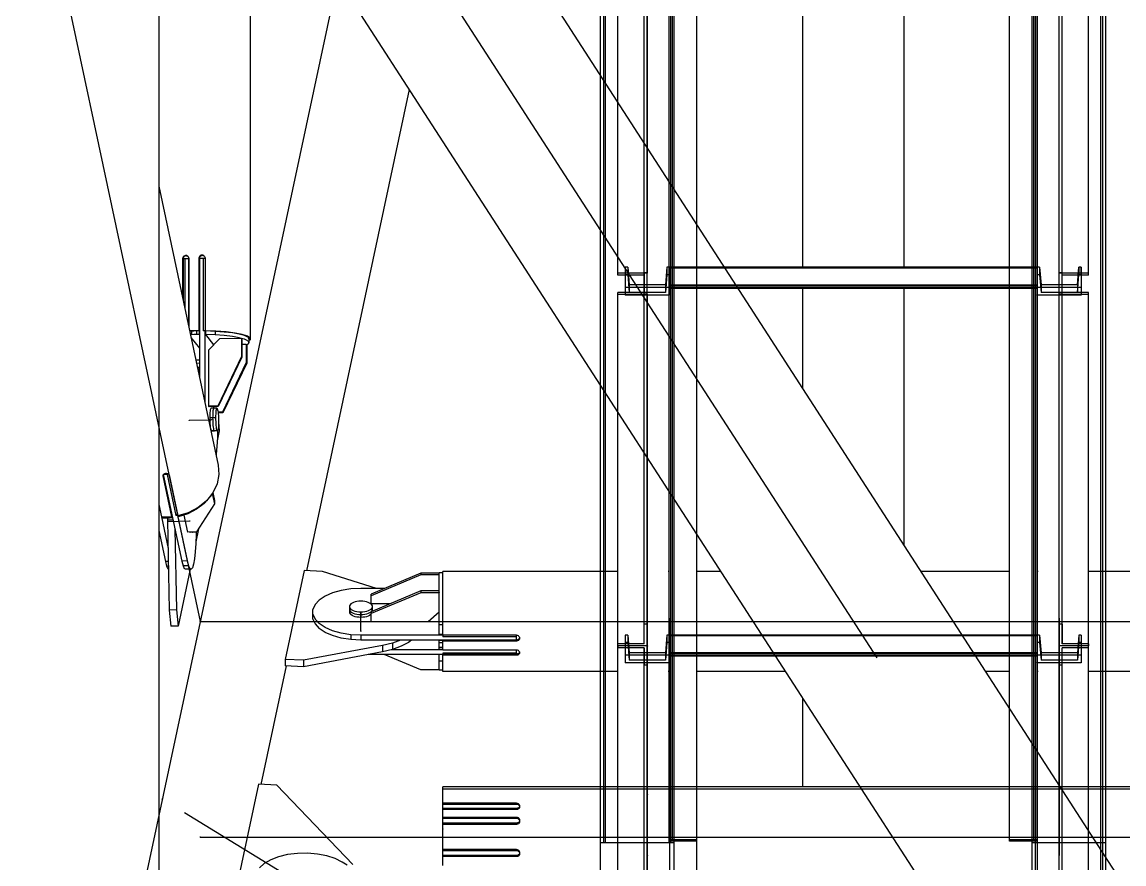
# Model space of a CAD drawing. Header units: millimetres. Extents: x 150209.93 to 150215.05, y 136675.65 to 136679.93.
# Drawn here: x 150211.3041 to 150211.364, y 136678.8477 to 136678.8935 of the extents above; entities that cross this region are included whole.
import ezdxf

# ---------------------------------------------------------------- set-up
doc = ezdxf.new("R2010")
doc.units = ezdxf.units.MM
doc.header["$LTSCALE"] = 0.25
for name, pattern in [('CENTER', [50.8, 31.75, -6.35, 6.35, -6.35]), ('XKITLINE00', [0]), ('XKITLINE02', [4, 2, -2]), ('XKITLINE03', [6, 3, -1, 1, -1])]:
    doc.linetypes.add(name, pattern=pattern)

# ---------------------------------------------------------------- blocks, each defined once
blk = doc.blocks.new('çatıı')
at = {"color": 116, "linetype": 'XKITLINE02', "true_color": 0x136734}
for p, q in [((12037.16, 16090.12), (12037.16, 17150.24)), ((12037.69, 16090.06), (12037.69, 17150.18)), ((12054.93, 16090.06), (12054.93, 17150.18)), ((12054.99, 16090.89), (12055.02, 17151.06)), ((12055, 16090.52), (12055.03, 17150.7)), ((12055.46, 16090.12), (12055.46, 17150.24)), ((12055.84, 16090.86), (12055.87, 17151.04)), ((12055.85, 16090.55), (12055.88, 17150.73)), ((12062.49, 16090.89), (12062.52, 17151.06)), ((12062.49, 16090.87), (12062.52, 17150.72)), ((12062.5, 16090.54), (12062.53, 17150.72)), ((12147.49, 16090.87), (12147.49, 17150.72)), ((12154.14, 16090.86), (12154.14, 17151.04)), ((12154.14, 16090.55), (12154.14, 17150.72)), ((12154.54, 16090.12), (12154.54, 17150.24)), ((12154.99, 16090.89), (12154.99, 17151.06)), ((12154.99, 16090.52), (12154.99, 17150.7)), ((12155.07, 16090.06), (12155.07, 17150.18)), ((12172.31, 16090.06), (12172.31, 17150.18)), ((12172.84, 16090.12), (12172.84, 17150.24)), ((12041.01, 16244.43), (12041.01, 16343.59)), ((12048.21, 16239.28), (12048.21, 16343.02)), ((12049.01, 16239.28), (12049.01, 16341.5)), ((12160.99, 16239.28), (12160.99, 16343.59)), ((12161.79, 16239.28), (12161.79, 16343.02)), ((12168.99, 16244.43), (12168.99, 16343.59)), ((12036.31, 16214.46), (12036.31, 16298.62)), ((12056.31, 16183.52), (12056.31, 16267.68)), ((12062.5, 16173.95), (12062.5, 16258.1)), ((12043.01, 16246.58), (12043.01, 16244.54)), ((12043.69, 16246.58), (12043.01, 16246.58)), ((12043.01, 16246.58), (12043.01, 16241.08)), ((12043.69, 16246.58), (12043.69, 16244.54)), ((12043.69, 16246.58), (12044.07, 16241.78)), ((12049.01, 16245.09), (12048.21, 16245.09)), ((12048.21, 16245.09), (12048.21, 16239.78)), ((12048.21, 16144.22), (12048.21, 16245.09)), ((12049.01, 16237.99), (12049.01, 16245.09)), ((12049.01, 16143.63), (12049.01, 16245.09)), ((12054.33, 16246.58), (12053.95, 16241.78)), ((12054.33, 16246.58), (12054.33, 16244.54)), ((12055.01, 16246.58), (12054.33, 16246.58)), ((12069.95, 16246.58), (12055.01, 16246.58)), ((12055.01, 16240.86), (12055.01, 16246.58)), ((12055.01, 16246.58), (12055.01, 16244.54)), ((12055.01, 16246.58), (12055.01, 16241.08)), ((12069.96, 16246.56), (12055.01, 16246.56)), ((12070.08, 16246.37), (12055.01, 16246.37)), ((12070.09, 16246.36), (12055.01, 16246.36)), ((12154.99, 16246.58), (12147.49, 16246.58)), ((12154.99, 16246.56), (12147.49, 16246.56)), ((12154.99, 16246.37), (12147.49, 16246.37)), ((12154.99, 16246.36), (12147.49, 16246.36)), ((12154.99, 16240.86), (12154.99, 16246.58)), ((12154.99, 16246.58), (12154.99, 16241.08)), ((12155.67, 16246.58), (12154.99, 16246.58)), ((12154.99, 16246.58), (12154.99, 16244.54)), ((12155.67, 16246.58), (12156.05, 16241.78)), ((12155.67, 16246.58), (12155.67, 16244.54)), ((12160.99, 16143.63), (12160.99, 16245.09)), ((12161.79, 16245.09), (12160.99, 16245.09)), ((12161.79, 16144.22), (12161.79, 16245.09)), ((12165.93, 16241.78), (12166.31, 16246.58)), ((12166.99, 16246.58), (12166.31, 16246.58)), ((12166.31, 16246.58), (12166.31, 16244.54)), ((12166.99, 16246.58), (12166.99, 16241.08)), ((12166.99, 16244.43), (12166.99, 16246.58)), ((12049.01, 16245), (12041.01, 16245)), ((12048.21, 16244.43), (12041.01, 16244.43)), ((12043.69, 16244.54), (12043.01, 16244.54)), ((12043.01, 16244.54), (12043.01, 16239.04)), ((12043.69, 16244.54), (12044.07, 16239.74)), ((12054.33, 16244.54), (12053.95, 16239.74)), ((12055.01, 16244.54), (12054.33, 16244.54)), ((12055.01, 16244.54), (12055.01, 16239.04)), ((12154.99, 16244.54), (12154.99, 16239.04)), ((12155.67, 16244.54), (12154.99, 16244.54)), ((12155.67, 16244.54), (12156.05, 16239.74)), ((12168.99, 16245), (12160.99, 16245)), ((12168.99, 16244.43), (12161.79, 16244.43)), ((12165.93, 16239.74), (12166.31, 16244.54)), ((12166.99, 16244.54), (12166.31, 16244.54)), ((12166.99, 16244.43), (12166.99, 16239.04)), ((12048.21, 16239.78), (12041.01, 16239.78)), ((12041.01, 16235.9), (12041.01, 16239.78)), ((12041.01, 16143.63), (12041.01, 16239.78)), ((12049.01, 16239.19), (12041.01, 16239.19)), ((12043.01, 16241.08), (12043.01, 16239.04)), ((12055.01, 16241.08), (12043.01, 16241.08)), ((12055.01, 16239.04), (12043.01, 16239.04)), ((12044.07, 16241.78), (12044.07, 16239.74)), ((12053.95, 16241.78), (12044.07, 16241.78)), ((12053.95, 16239.74), (12044.07, 16239.74)), ((12049.01, 16239.28), (12048.21, 16239.28)), ((12053.95, 16241.78), (12053.95, 16239.74)), ((12154.99, 16241.76), (12055.01, 16241.76)), ((12154.99, 16241.58), (12055.01, 16241.58)), ((12154.99, 16241.08), (12055.01, 16241.08)), ((12055.01, 16241.08), (12055.01, 16239.04)), ((12073.65, 16240.86), (12055.01, 16240.86)), ((12154.99, 16240.86), (12147.49, 16240.86)), ((12166.99, 16241.08), (12154.99, 16241.08)), ((12154.99, 16241.08), (12154.99, 16239.04)), ((12166.99, 16239.04), (12154.99, 16239.04)), ((12165.93, 16241.78), (12156.05, 16241.78)), ((12156.05, 16241.78), (12156.05, 16239.74)), ((12165.93, 16239.74), (12156.05, 16239.74)), ((12161.79, 16239.28), (12160.99, 16239.28)), ((12168.99, 16239.19), (12160.99, 16239.19)), ((12168.99, 16239.78), (12161.79, 16239.78)), ((12165.93, 16241.78), (12165.93, 16239.74)), ((12166.99, 16241.08), (12166.99, 16239.04)), ((12168.99, 16143.63), (12168.99, 16239.78)), ((12049.01, 16149.53), (12048.21, 16149.53)), ((12160.99, 16149.53), (12160.99, 16143.63)), ((12161.79, 16149.53), (12160.99, 16149.53)), ((12161.79, 16149.53), (12161.79, 16144.22)), ((12043.01, 16146.6), (12043.01, 16144.55)), ((12043.69, 16146.6), (12043.01, 16146.6)), ((12043.01, 16146.6), (12043.01, 16141.1)), ((12043.69, 16146.6), (12043.69, 16144.55)), ((12043.69, 16146.6), (12044.07, 16141.8)), ((12054.33, 16146.6), (12053.95, 16141.8)), ((12054.33, 16146.6), (12054.33, 16144.55)), ((12055.01, 16146.6), (12054.33, 16146.6)), ((12055.01, 16146.6), (12055.01, 16144.55)), ((12055.01, 16146.6), (12055.01, 16141.1)), ((12062.5, 16146.59), (12055.01, 16146.59)), ((12055.01, 16140.88), (12055.01, 16146.59)), ((12062.5, 16146.58), (12055.01, 16146.58)), ((12062.5, 16146.39), (12055.01, 16146.39)), ((12062.5, 16146.37), (12055.01, 16146.37)), ((12134.57, 16146.59), (12080.18, 16146.59)), ((12134.58, 16146.58), (12080.18, 16146.58)), ((12134.71, 16146.39), (12080.31, 16146.39)), ((12134.71, 16146.37), (12080.32, 16146.37)), ((12154.99, 16146.59), (12147.49, 16146.59)), ((12154.99, 16146.58), (12147.49, 16146.58)), ((12154.99, 16146.39), (12147.49, 16146.39)), ((12154.99, 16146.37), (12147.49, 16146.37)), ((12154.99, 16146.6), (12154.99, 16141.1)), ((12155.67, 16146.6), (12154.99, 16146.6)), ((12154.99, 16146.6), (12154.99, 16144.55)), ((12154.99, 16140.88), (12154.99, 16146.59)), ((12155.67, 16146.6), (12156.05, 16141.8)), ((12155.67, 16146.6), (12155.67, 16144.55)), ((12166.31, 16146.6), (12165.93, 16141.8)), ((12166.99, 16146.6), (12166.31, 16146.6)), ((12166.31, 16146.6), (12166.31, 16144.55)), ((12166.99, 16146.6), (12166.99, 16141.1)), ((12166.99, 16146.6), (12166.99, 16144.55)), ((12048.21, 16144.22), (12041.01, 16144.22)), ((12041.01, 16143.63), (12041.01, 16143.1)), ((12049.01, 16143.63), (12041.01, 16143.63)), ((12041.01, 16025.47), (12041.01, 16143.63)), ((12049.01, 16143.63), (12041.01, 16143.63)), ((12043.69, 16144.55), (12043.01, 16144.55)), ((12043.01, 16144.55), (12043.01, 16139.06)), ((12043.69, 16144.55), (12044.07, 16139.76)), ((12049.01, 16138.38), (12049.01, 16143.63)), ((12054.33, 16144.55), (12053.95, 16139.76)), ((12055.01, 16144.55), (12054.33, 16144.55)), ((12055.01, 16144.55), (12055.01, 16139.06)), ((12154.99, 16144.55), (12154.99, 16139.06)), ((12155.67, 16144.55), (12154.99, 16144.55)), ((12155.67, 16144.55), (12156.05, 16139.76)), ((12160.99, 16020.76), (12160.99, 16143.63)), ((12168.99, 16143.63), (12160.99, 16143.63)), ((12168.99, 16143.63), (12160.99, 16143.63)), ((12168.99, 16144.22), (12161.79, 16144.22)), ((12166.31, 16144.55), (12165.93, 16139.76)), ((12166.99, 16144.55), (12166.31, 16144.55)), ((12166.99, 16144.55), (12166.99, 16139.06)), ((12168.99, 16144.22), (12168.99, 16143.63)), ((12168.99, 16025.47), (12168.99, 16143.63)), ((12048.21, 16143.1), (12041.01, 16143.1)), ((12043.01, 16141.1), (12043.01, 16139.06)), ((12055.01, 16141.1), (12043.01, 16141.1)), ((12044.07, 16141.8), (12044.07, 16139.76)), ((12053.95, 16141.8), (12044.07, 16141.8)), ((12048.21, 16143.1), (12048.21, 16138.38)), ((12048.21, 16020.76), (12048.21, 16143.1)), ((12049.01, 16020.76), (12049.01, 16141.54)), ((12053.95, 16141.8), (12053.95, 16139.76)), ((12154.99, 16141.77), (12055.01, 16141.77)), ((12154.99, 16141.59), (12055.01, 16141.59)), ((12055.01, 16141.1), (12055.01, 16139.06)), ((12154.99, 16141.09), (12055.01, 16141.09)), ((12062.5, 16140.88), (12055.01, 16140.88)), ((12138.27, 16140.88), (12083.87, 16140.88)), ((12154.99, 16140.88), (12147.49, 16140.88)), ((12166.99, 16141.1), (12154.99, 16141.1)), ((12154.99, 16141.1), (12154.99, 16139.06)), ((12165.93, 16141.8), (12156.05, 16141.8)), ((12156.05, 16141.8), (12156.05, 16139.76)), ((12161.79, 16020.76), (12161.79, 16143.1)), ((12168.99, 16143.1), (12161.79, 16143.1)), ((12165.93, 16141.8), (12165.93, 16139.76)), ((12166.99, 16141.1), (12166.99, 16139.06)), ((12055.01, 16139.06), (12043.01, 16139.06)), ((12053.95, 16139.76), (12044.07, 16139.76)), ((12049.01, 16138.38), (12048.21, 16138.38)), ((12166.99, 16139.06), (12154.99, 16139.06)), ((12165.93, 16139.76), (12156.05, 16139.76)), ((12161.79, 16138.38), (12160.99, 16138.38)), ((12147.49, 16090.52), (12147.49, 16126.61)), ((12153.69, 16090.05), (12153.69, 16117.02)), ((12216.54, 16104.71), (11993.47, 16104.71)), ((12062.5, 16105.31), (12036.31, 16105.31)), ((12173.69, 16105.31), (12106.86, 16105.31)), ((12013.47, 16100.84), (11993.47, 16100.84)), ((12013.47, 16100.53), (11993.47, 16100.53)), ((11993.47, 16093.94), (11993.47, 16099.56)), ((12013.47, 16099.45), (11993.47, 16099.45)), ((12013.47, 16099.16), (11993.47, 16099.16)), ((12013.73, 16100.8), (12013.47, 16100.84)), ((12013.47, 16100.84), (12013.47, 16100.53)), ((12013.73, 16100.5), (12013.47, 16100.53)), ((12013.73, 16099.49), (12013.47, 16099.45)), ((12013.47, 16099.45), (12013.47, 16099.16)), ((12013.73, 16099.2), (12013.47, 16099.16)), ((12013.97, 16100.71), (12013.73, 16100.8)), ((12013.97, 16100.42), (12013.73, 16100.5)), ((12013.97, 16099.59), (12013.73, 16099.49)), ((12013.73, 16099.49), (12013.73, 16099.2)), ((12013.97, 16099.3), (12013.73, 16099.2)), ((12014.15, 16100.56), (12013.97, 16100.71)), ((12014, 16100.4), (12013.97, 16100.42)), ((12014.15, 16099.74), (12013.97, 16099.59)), ((12014.15, 16099.45), (12013.97, 16099.3)), ((12014.15, 16100.27), (12014, 16100.4)), ((12014.15, 16100.56), (12014.27, 16100.37)), ((12014.15, 16100.27), (12014.27, 16100.08)), ((12014.27, 16099.94), (12014.15, 16099.74)), ((12014.15, 16099.45), (12014.27, 16099.64)), ((12014.27, 16100.37), (12014.32, 16100.15)), ((12014.32, 16100.15), (12014.27, 16099.94)), ((12014.27, 16100.08), (12014.32, 16099.86)), ((12014.32, 16099.86), (12014.27, 16099.64)), ((12014.32, 16100.15), (12014.32, 16099.86)), ((12013.47, 16097.01), (11993.47, 16097.01)), ((12013.47, 16096.72), (11993.47, 16096.72)), ((12013.47, 16095.42), (11993.47, 16095.42)), ((12013.47, 16097.01), (12013.47, 16096.72)), ((12013.73, 16096.97), (12013.47, 16097.01)), ((12013.73, 16096.68), (12013.47, 16096.72)), ((12013.73, 16095.49), (12013.47, 16095.42)), ((12013.47, 16095.42), (12013.47, 16095.11)), ((12013.73, 16096.97), (12013.73, 16096.68)), ((12013.97, 16096.86), (12013.73, 16096.97)), ((12013.97, 16096.56), (12013.73, 16096.68)), ((12013.97, 16095.58), (12013.73, 16095.49)), ((12013.97, 16095.28), (12013.73, 16095.16)), ((12014.15, 16096.68), (12013.97, 16096.86)), ((12014.15, 16096.39), (12013.97, 16096.56)), ((12014.15, 16095.75), (12013.97, 16095.58)), ((12014, 16095.32), (12013.97, 16095.28)), ((12014.15, 16095.46), (12014, 16095.32)), ((12014.15, 16096.68), (12014.27, 16096.46)), ((12014.15, 16096.39), (12014.27, 16096.17)), ((12014.27, 16095.97), (12014.15, 16095.75)), ((12014.27, 16095.68), (12014.15, 16095.46)), ((12014.27, 16096.46), (12014.32, 16096.22)), ((12014.32, 16096.22), (12014.27, 16095.97)), ((12014.27, 16096.17), (12014.32, 16095.93)), ((12014.32, 16095.93), (12014.27, 16095.68)), ((12014.32, 16096.22), (12014.32, 16095.93)), ((11993.47, 16090.92), (11993.47, 16095.11)), ((12013.47, 16095.11), (11993.47, 16095.11)), ((11993.47, 16093.94), (11993.47, 16093.84)), ((12013.73, 16095.16), (12013.47, 16095.11)), ((11993.47, 16090.89), (11993.47, 16090.92)), ((11993.47, 16087.94), (11993.47, 16089.52)), ((12037.16, 16090.12), (12036.31, 16090.12)), ((12037.16, 16090.12), (12036.31, 16090.12)), ((12036.31, 16090.12), (12036.31, 16090.05)), ((12036.31, 16090.05), (12036.31, 16090.12)), ((12037.69, 16090.06), (12037.16, 16090.12)), ((12037.69, 16090.06), (12037.16, 16090.12)), ((12037.16, 15406.22), (12037.16, 16090.12)), ((12054.93, 16090.06), (12037.69, 16090.06)), ((12054.93, 16090.06), (12037.69, 16090.06)), ((12037.69, 15406.22), (12037.69, 16090.06)), ((12055.46, 16090.12), (12054.93, 16090.06)), ((12055.46, 16090.12), (12054.93, 16090.06)), ((12054.93, 15406.22), (12054.93, 16090.06)), ((12062.49, 16090.89), (12054.99, 16090.89)), ((12054.99, 16090.89), (12055, 16090.52)), ((12056.31, 16090.52), (12055, 16090.52)), ((12062.51, 16090.89), (12055.01, 16090.89)), ((12055.01, 15406.22), (12055.01, 16090.89)), ((12056.31, 16090.12), (12055.46, 16090.12)), ((12056.31, 16090.12), (12055.46, 16090.12)), ((12055.46, 15406.22), (12055.46, 16090.12)), ((12062.49, 16090.87), (12055.84, 16090.86)), ((12055.84, 16090.86), (12055.85, 16090.55)), ((12062.5, 16090.54), (12055.85, 16090.55)), ((12055.86, 15406.22), (12055.86, 16090.89)), ((12056.31, 16090.12), (12056.31, 16090.05)), ((12056.31, 16090.05), (12056.31, 16090.12)), ((12062.49, 16090.89), (12062.49, 16090.87)), ((12062.5, 16090.54), (12062.5, 16090.52)), ((12147.49, 16090.89), (12147.49, 16090.87)), ((12154.99, 16090.89), (12147.49, 16090.89)), ((12147.49, 15406.22), (12147.49, 16090.89)), ((12154.99, 16090.89), (12147.49, 16090.89)), ((12154.14, 16090.86), (12147.49, 16090.87)), ((12154.14, 16090.55), (12147.49, 16090.54)), ((12147.49, 16090.54), (12147.49, 16090.52)), ((12154.99, 16090.52), (12147.49, 16090.52)), ((12154.54, 16090.12), (12153.69, 16090.12)), ((12154.54, 16090.12), (12153.69, 16090.12)), ((12153.69, 16090.12), (12153.69, 16090.05)), ((12153.69, 15940.91), (12153.69, 16090.12)), ((12171.12, 16090.05), (12153.69, 16090.05)), ((12171.12, 16090.05), (12153.69, 16090.05)), ((12154.14, 15406.22), (12154.14, 16090.89)), ((12154.14, 16090.86), (12154.14, 16090.55)), ((12155.07, 16090.06), (12154.54, 16090.12)), ((12155.07, 16090.06), (12154.54, 16090.12)), ((12154.54, 15682.1), (12154.54, 16090.12)), ((12154.99, 16090.89), (12154.99, 16090.52)), ((12154.99, 15406.22), (12154.99, 16090.89)), ((12172.31, 16090.06), (12155.07, 16090.06)), ((12172.31, 16090.06), (12155.07, 16090.06)), ((12155.07, 15682.64), (12155.07, 16090.06)), ((12172.84, 16090.12), (12172.31, 16090.06)), ((12172.84, 16090.12), (12172.31, 16090.06)), ((12172.31, 15699.87), (12172.31, 16090.06)), ((12173.69, 16090.12), (12172.84, 16090.12)), ((12173.69, 16090.12), (12172.84, 16090.12)), ((12172.84, 15700.4), (12172.84, 16090.12)), ((12173.69, 16090.12), (12173.69, 16090.05)), ((12173.69, 16090.12), (12173.69, 16090.05)), ((12013.47, 16088.25), (11993.47, 16088.25)), ((11993.47, 16086.65), (11993.47, 16086.71)), ((12013.73, 16088.2), (12013.47, 16088.25)), ((12013.47, 16088.25), (12013.47, 16087.94)), ((12013.97, 16088.08), (12013.73, 16088.2)), ((12013.97, 16088.08), (12014, 16088.04)), ((12014.15, 16087.9), (12014, 16088.04)), ((12014.27, 16087.68), (12014.15, 16087.9)), ((12014.27, 16087.68), (12014.32, 16087.44)), ((12014.32, 16087.44), (12014.29, 16087.29)), ((12014.32, 16087.44), (12014.32, 16087.14)), ((12173.69, 16001.91), (12173.69, 16086.07))]:
    blk.add_line(p, q, dxfattribs=at)
at = {"color": 1, "linetype": 'XKITLINE03'}
for p, q in [((12049.01, 17151.1), (12049.01, 16086.72)), ((12055.02, 17151.06), (12054.99, 16090.89)), ((12154.99, 16090.89), (12154.99, 17151.06)), ((12160.99, 17151.1), (12160.99, 16086.72)), ((12049.01, 16343.59), (12049.01, 16245)), ((12160.99, 16245), (12160.99, 16343.59)), ((12049.01, 16239.19), (12049.01, 16143.63)), ((12055.01, 16239.04), (12055.01, 16241.08)), ((12154.99, 16240.86), (12055.01, 16240.86)), ((12154.99, 16241.08), (12154.99, 16239.04)), ((12160.99, 16143.63), (12160.99, 16239.19)), ((12049.01, 16143.63), (12049.01, 16026)), ((12160.99, 16026), (12160.99, 16143.63)), ((12055.01, 16139.06), (12055.01, 16141.1)), ((12154.99, 16140.88), (12055.01, 16140.88)), ((12154.99, 16141.1), (12154.99, 16139.06)), ((12049.01, 16103.17), (12049.01, 15406.22)), ((11927.5, 16091.68), (12282.5, 16091.68)), ((12055.01, 16090.89), (12055.01, 15406.22)), ((12147.49, 15406.22), (12147.49, 16090.89))]:
    blk.add_line(p, q, dxfattribs=at)
at = {"color": 8, "linetype": 'CENTER'}
for p, q in [((11927.5, 16970.27), (11927.5, 16150.27)), ((12015, 16877.2), (12015, 15209.12)), ((11840, 16560.27), (11927.5, 16150.27)), ((12015, 16560.27), (11840, 15740.27)), ((11840, 16560.27), (12370, 15740.27)), ((11924.52, 16205.01), (11930.47, 16205.14)), ((11918.7, 16177.48), (11924.65, 16177.61)), ((11971.16, 16147.65), (11971.16, 16152.9)), ((11927.5, 16150.27), (12282.5, 16150.27)), ((12349.38, 15836.85), (11917.19, 16101.99))]:
    blk.add_line(p, q, dxfattribs=at)
at = {"color": 7, "linetype": 'XKITLINE00'}
for p, q in [((12036.31, 16298.62), (12036.31, 16537.43)), ((12056.31, 16267.68), (12056.31, 16537.43)), ((12062.5, 16258.1), (12062.51, 16537.43)), ((12147.49, 16126.61), (12147.49, 16537.43)), ((12153.69, 16117.02), (12153.69, 16537.43)), ((12173.69, 16090.05), (12173.69, 16537.43)), ((12147.49, 16246.58), (12069.95, 16246.58)), ((12147.49, 16246.56), (12069.96, 16246.56)), ((12147.49, 16246.37), (12070.08, 16246.37)), ((12147.49, 16246.36), (12070.09, 16246.36)), ((12147.49, 16240.86), (12073.65, 16240.86)), ((12036.31, 16090.05), (12036.31, 16214.46)), ((12056.31, 16090.05), (12056.31, 16183.52)), ((12062.5, 16090.52), (12062.5, 16173.95)), ((12080.18, 16146.59), (12062.5, 16146.59)), ((12080.18, 16146.58), (12062.5, 16146.58)), ((12080.31, 16146.39), (12062.5, 16146.39)), ((12080.32, 16146.37), (12062.5, 16146.37)), ((12147.49, 16146.59), (12134.57, 16146.59)), ((12147.49, 16146.58), (12134.58, 16146.58)), ((12147.49, 16146.39), (12134.71, 16146.39)), ((12147.49, 16146.37), (12134.71, 16146.37)), ((12083.87, 16140.88), (12062.5, 16140.88)), ((12147.49, 16140.88), (12138.27, 16140.88)), ((11993.47, 16086.65), (11993.47, 16105.31)), ((12036.31, 16105.31), (11993.47, 16105.31)), ((12106.86, 16105.31), (12062.5, 16105.31)), ((12216.54, 16105.31), (12173.69, 16105.31)), ((12056.31, 16090.05), (12036.31, 16090.05)), ((12056.31, 16090.05), (12036.31, 16090.05)), ((12036.31, 16041.92), (12036.31, 16090.05)), ((12062.51, 16090.89), (12056.31, 16090.89)), ((12062.5, 16090.52), (12056.31, 16090.52)), ((12056.31, 16032.63), (12056.31, 16090.05)), ((12062.51, 16028.83), (12062.51, 16090.89)), ((12173.69, 16090.05), (12171.12, 16090.05)), ((12173.69, 16090.05), (12171.12, 16090.05)), ((12173.69, 16086.07), (12173.69, 16090.05)), ((12013.47, 16087.94), (11993.47, 16087.94)), ((12013.47, 16086.65), (11993.47, 16086.65)), ((11993.47, 16083.91), (11993.47, 16086.65)), ((12013.47, 16086.35), (11993.47, 16086.35)), ((12013.73, 16087.88), (12013.47, 16087.94)), ((12013.73, 16086.68), (12013.47, 16086.65)), ((12013.47, 16086.65), (12013.47, 16086.35)), ((12013.73, 16086.39), (12013.47, 16086.35)), ((12013.97, 16087.78), (12013.73, 16087.88)), ((12013.97, 16086.8), (12013.73, 16086.68)), ((12013.73, 16086.68), (12013.73, 16086.39)), ((12013.97, 16086.51), (12013.73, 16086.39)), ((12014.15, 16087.61), (12013.97, 16087.78)), ((12014.15, 16086.97), (12013.97, 16086.8)), ((12014.15, 16086.68), (12013.97, 16086.51)), ((12014.15, 16087.61), (12014.27, 16087.39)), ((12014.27, 16087.19), (12014.15, 16086.97)), ((12014.27, 16086.9), (12014.15, 16086.68)), ((12014.27, 16087.39), (12014.32, 16087.14)), ((12014.29, 16087.29), (12014.27, 16087.19)), ((12014.32, 16087.14), (12014.27, 16086.9))]:
    blk.add_line(p, q, dxfattribs=at)
at = {"color": 8, "linetype": 'XKITLINE00'}
for p, q in [((11986.23, 16376.1), (12262.38, 15948.85)), ((11941.09, 16360.14), (11941.09, 16226.85)), ((11916.2, 16356.06), (11916.2, 16010.75)), ((11947.78, 16351.44), (12223.93, 15924.18)), ((12091.2, 16340.84), (12091.2, 16246.58)), ((12118.8, 16340.84), (12118.8, 16246.58)), ((11984.31, 16294.92), (11956.39, 16164.09)), ((11916.2, 16268.62), (11932.38, 16192.77)), ((11922.75, 16249.18), (11922.69, 16248.92)), ((11922.69, 16248.92), (11922.77, 16248.81)), ((11922.69, 16248.92), (11922.69, 16238.19)), ((11922.85, 16249.42), (11922.75, 16249.18)), ((11922.81, 16249.08), (11922.77, 16248.81)), ((11922.77, 16248.81), (11922.77, 16237.8)), ((11922.93, 16249.32), (11922.81, 16249.08)), ((11923.03, 16249.61), (11922.85, 16249.42)), ((11923.26, 16248.9), (11922.85, 16248.85)), ((11922.85, 16248.85), (11922.85, 16237.45)), ((11922.96, 16249.35), (11922.93, 16249.32)), ((11923.11, 16249.51), (11922.96, 16249.35)), ((11923.26, 16249.74), (11923.03, 16249.61)), ((11923.34, 16249.64), (11923.11, 16249.51)), ((11923.52, 16249.79), (11923.26, 16249.74)), ((11924.3, 16248.92), (11923.26, 16248.9)), ((11923.26, 16248.9), (11923.26, 16235.51)), ((11923.6, 16249.69), (11923.34, 16249.64)), ((11923.78, 16249.76), (11923.52, 16249.79)), ((11923.85, 16249.66), (11923.6, 16249.69)), ((11924.01, 16249.65), (11923.78, 16249.76)), ((11924.09, 16249.55), (11923.85, 16249.66)), ((11924.19, 16249.48), (11924.01, 16249.65)), ((11924.22, 16249.43), (11924.09, 16249.55)), ((11924.19, 16249.48), (11924.31, 16249.25)), ((11924.3, 16248.92), (11924.35, 16248.86)), ((11924.3, 16248.92), (11924.3, 16230.64)), ((11924.31, 16249.25), (11924.35, 16248.99)), ((11924.35, 16248.99), (11924.35, 16230.42)), ((11927.17, 16249.31), (11927.13, 16249.05)), ((11927.13, 16249.05), (11927.13, 16229.33)), ((11927.13, 16249.05), (11927.2, 16248.95)), ((11927.29, 16249.54), (11927.17, 16249.31)), ((11927.17, 16249.31), (11927.25, 16249.21)), ((11927.25, 16249.21), (11927.2, 16248.95)), ((11927.2, 16248.95), (11927.2, 16229.23)), ((11927.37, 16249.44), (11927.25, 16249.21)), ((11928.31, 16249.01), (11927.28, 16248.99)), ((11927.28, 16248.99), (11927.28, 16216.7)), ((11927.48, 16249.73), (11927.29, 16249.54)), ((11927.56, 16249.63), (11927.37, 16249.44)), ((11927.72, 16249.85), (11927.48, 16249.73)), ((11927.79, 16249.75), (11927.56, 16249.63)), ((11927.98, 16249.89), (11927.72, 16249.85)), ((11928.06, 16249.79), (11927.79, 16249.75)), ((11928.25, 16249.85), (11927.98, 16249.89)), ((11928.32, 16249.75), (11928.06, 16249.79)), ((11928.48, 16249.73), (11928.25, 16249.85)), ((11928.31, 16249.01), (11928.31, 16229.29)), ((11928.8, 16248.98), (11928.31, 16249.01)), ((11928.56, 16249.63), (11928.32, 16249.75)), ((11928.67, 16249.55), (11928.48, 16249.73)), ((11928.69, 16249.51), (11928.56, 16249.63)), ((11928.67, 16249.55), (11928.77, 16249.31)), ((11928.77, 16249.31), (11928.84, 16249.05)), ((11928.8, 16248.98), (11928.8, 16229.26)), ((11928.8, 16248.98), (11928.84, 16248.92)), ((11928.84, 16249.05), (11928.84, 16229.34)), ((11927.28, 16245.36), (11927.2, 16245.4)), ((11927.27, 16245.3), (11927.2, 16245.31)), ((11927.2, 16245.22), (11927.28, 16245.13)), ((12091.2, 16240.86), (12091.2, 16213.71)), ((12118.8, 16240.86), (12118.8, 16171)), ((11925.72, 16229.33), (11924.59, 16229.28)), ((11925.08, 16229.24), (11924.6, 16229.23)), ((11925.08, 16228.26), (11924.81, 16228.25)), ((11924.97, 16227.49), (11927.28, 16224.56)), ((11925.77, 16229.26), (11925.08, 16229.24)), ((11925.08, 16229.24), (11925.08, 16228.26)), ((11925.77, 16228.28), (11925.08, 16228.26)), ((11927.13, 16229.33), (11925.72, 16229.33)), ((11926.47, 16229.27), (11925.77, 16229.26)), ((11926.47, 16228.29), (11925.77, 16228.28)), ((11927.17, 16229.28), (11926.47, 16229.27)), ((11926.47, 16229.27), (11926.47, 16228.29)), ((11927.17, 16228.29), (11926.47, 16228.29)), ((11927.13, 16229.33), (11927.2, 16229.23)), ((11927.17, 16229.28), (11927.28, 16229.14)), ((11927.17, 16229.28), (11927.17, 16228.29)), ((11927.17, 16228.29), (11927.28, 16228.16)), ((11928.76, 16229.3), (11928.31, 16229.29)), ((11928.76, 16229.3), (11928.76, 16209.73)), ((11928.76, 16229.3), (11928.8, 16229.26)), ((11928.84, 16229.34), (11928.89, 16229.27)), ((11931.77, 16229.23), (11928.84, 16229.34)), ((11931.55, 16229.17), (11928.89, 16229.27)), ((11928.89, 16229.27), (11928.89, 16228.28)), ((11928.89, 16228.28), (11931.1, 16225.47)), ((11931.55, 16228.19), (11928.89, 16228.28)), ((11932.73, 16227.12), (11929.75, 16224.1)), ((11934.03, 16228.99), (11931.55, 16229.17)), ((11931.55, 16229.17), (11931.55, 16228.19)), ((11934.03, 16228.01), (11931.55, 16228.19)), ((11934.54, 16229.02), (11931.77, 16229.23)), ((11938.68, 16227.25), (11932.73, 16227.12)), ((11936.25, 16228.73), (11934.03, 16228.99)), ((11936.25, 16227.74), (11934.03, 16228.01)), ((11936.97, 16228.71), (11934.54, 16229.02)), ((11938.09, 16228.39), (11936.25, 16228.73)), ((11938.09, 16227.41), (11936.25, 16227.74)), ((11938.92, 16228.31), (11936.97, 16228.71)), ((11939.49, 16228), (11938.09, 16228.39)), ((11938.66, 16227.25), (11938.09, 16227.41)), ((11938.68, 16227.25), (11938.68, 16222.32)), ((11938.68, 16227.25), (11938.81, 16227.09)), ((11939.49, 16227.02), (11938.68, 16227.24)), ((11938.81, 16227.09), (11938.81, 16222.16)), ((11940.29, 16227.86), (11938.92, 16228.31)), ((11940.39, 16227.58), (11939.49, 16228)), ((11941.03, 16227.36), (11940.29, 16227.86)), ((11940.39, 16227.58), (11940.74, 16227.12)), ((11940.74, 16227.12), (11940.74, 16226.14)), ((11941.03, 16227.36), (11941.09, 16226.85)), ((11929.75, 16224.1), (11929.75, 16208.82)), ((11939.98, 16225.59), (11938.81, 16225.56)), ((11940.39, 16226.59), (11939.49, 16227.02)), ((11939.98, 16225.59), (11939.98, 16220.66)), ((11939.98, 16225.59), (11940.11, 16225.42)), ((11940.54, 16225.68), (11940.1, 16225.43)), ((11940.11, 16225.42), (11940.11, 16220.5)), ((11940.39, 16226.59), (11940.74, 16226.14)), ((11940.74, 16226.14), (11940.54, 16225.68)), ((11941.09, 16226.85), (11940.74, 16226.57)), ((11927.28, 16221.38), (11926.28, 16221.36)), ((11938.68, 16222.32), (11932.23, 16208.87)), ((11938.81, 16222.16), (11932.36, 16208.7)), ((11938.68, 16222.32), (11938.81, 16222.16)), ((11927.28, 16220.49), (11926.47, 16220.47)), ((11927.17, 16219.34), (11926.72, 16219.33)), ((11927.17, 16219.34), (11926.94, 16218.26)), ((11927.28, 16219.74), (11927.17, 16219.34)), ((11939.98, 16220.66), (11933.53, 16207.21)), ((11940.11, 16220.5), (11933.66, 16207.04)), ((11939.98, 16220.66), (11940.11, 16220.5)), ((11932.23, 16208.87), (11929.75, 16208.82)), ((11929.75, 16208.82), (11929.88, 16208.65)), ((11932.36, 16208.7), (11929.88, 16208.65)), ((11930.09, 16206.67), (11930.07, 16206.18)), ((11930.07, 16206.18), (11930.07, 16205.66)), ((11930.12, 16207.12), (11930.09, 16206.67)), ((11930.16, 16207.5), (11930.12, 16207.12)), ((11930.21, 16207.81), (11930.16, 16207.5)), ((11930.27, 16208.05), (11930.21, 16207.81)), ((11930.33, 16208.19), (11930.27, 16208.05)), ((11930.4, 16208.24), (11930.33, 16208.19)), ((11931.19, 16208.26), (11930.4, 16208.24)), ((11930.87, 16206.2), (11930.86, 16205.67)), ((11930.87, 16206.2), (11930.86, 16205.67)), ((11930.88, 16206.69), (11930.87, 16206.2)), ((11930.88, 16206.69), (11930.87, 16206.2)), ((11930.91, 16207.13), (11930.88, 16206.69)), ((11930.91, 16207.13), (11930.88, 16206.69)), ((11930.95, 16207.52), (11930.91, 16207.13)), ((11930.95, 16207.52), (11930.91, 16207.13)), ((11931, 16207.83), (11930.95, 16207.52)), ((11931, 16207.83), (11930.95, 16207.52)), ((11931.06, 16208.06), (11931, 16207.83)), ((11931.06, 16208.06), (11931, 16207.83)), ((11931.06, 16208.68), (11931.06, 16208.26)), ((11931.12, 16208.21), (11931.06, 16208.06)), ((11931.12, 16208.21), (11931.06, 16208.06)), ((11931.19, 16208.26), (11931.12, 16208.21)), ((11931.19, 16208.26), (11931.12, 16208.21)), ((11931.99, 16208.28), (11931.19, 16208.26)), ((11931.66, 16206.22), (11931.65, 16205.69)), ((11931.68, 16206.71), (11931.66, 16206.22)), ((11931.71, 16207.15), (11931.68, 16206.71)), ((11931.75, 16207.54), (11931.71, 16207.15)), ((11931.8, 16207.85), (11931.75, 16207.54)), ((11931.85, 16208.08), (11931.8, 16207.85)), ((11931.92, 16208.23), (11931.85, 16208.08)), ((11931.99, 16208.28), (11931.92, 16208.23)), ((11932.06, 16208.23), (11931.99, 16208.28)), ((11932.06, 16208.23), (11932.13, 16208.1)), ((11932.13, 16208.1), (11932.19, 16207.87)), ((11932.19, 16207.87), (11932.26, 16207.57)), ((11932.23, 16208.87), (11932.36, 16208.7)), ((11932.26, 16207.57), (11932.32, 16207.19)), ((11933.53, 16207.21), (11932.32, 16207.18)), ((11932.32, 16207.19), (11932.37, 16206.75)), ((11933.66, 16207.04), (11932.34, 16207.01)), ((11932.37, 16206.75), (11932.41, 16206.26)), ((11932.41, 16206.26), (11932.44, 16205.74)), ((11933.53, 16207.21), (11933.66, 16207.04)), ((11930.86, 16205.67), (11930.07, 16205.66)), ((11930.07, 16205.66), (11930.07, 16205.12)), ((11930.07, 16205.12), (11930.09, 16204.58)), ((11930.09, 16204.58), (11930.12, 16204.06)), ((11930.12, 16204.06), (11930.16, 16203.57)), ((11930.16, 16203.57), (11930.21, 16203.13)), ((11930.21, 16203.13), (11930.27, 16202.75)), ((11931.65, 16205.69), (11930.86, 16205.67)), ((11930.86, 16205.67), (11930.87, 16205.14)), ((11930.86, 16205.67), (11930.87, 16205.14)), ((11930.87, 16205.14), (11930.88, 16204.6)), ((11930.87, 16205.14), (11930.88, 16204.6)), ((11930.88, 16204.6), (11930.91, 16204.08)), ((11930.88, 16204.6), (11930.91, 16204.08)), ((11930.91, 16204.08), (11930.95, 16203.59)), ((11930.91, 16204.08), (11930.95, 16203.59)), ((11930.95, 16203.59), (11931, 16203.15)), ((11930.95, 16203.59), (11931, 16203.15)), ((11931, 16203.15), (11931.06, 16202.77)), ((11931, 16203.15), (11931.06, 16202.77)), ((11931.65, 16205.69), (11931.66, 16205.15)), ((11931.66, 16205.15), (11931.68, 16204.62)), ((11931.68, 16204.62), (11931.71, 16204.1)), ((11931.71, 16204.1), (11931.75, 16203.61)), ((11931.75, 16203.61), (11931.8, 16203.17)), ((11931.8, 16203.17), (11931.85, 16202.79)), ((11932.41, 16203.2), (11932.37, 16202.82)), ((11932.44, 16203.65), (11932.41, 16203.2)), ((11932.44, 16205.74), (11932.45, 16205.2)), ((11932.45, 16204.14), (11932.44, 16203.65)), ((11932.45, 16205.2), (11932.46, 16204.66)), ((11932.46, 16204.66), (11932.45, 16204.14)), ((11932.46, 16204.48), (11932.67, 16202.14)), ((11930.27, 16202.75), (11930.33, 16202.45)), ((11930.33, 16202.45), (11930.4, 16202.22)), ((11930.4, 16202.22), (11930.47, 16202.09)), ((11931.26, 16202.1), (11930.47, 16202.09)), ((11930.54, 16202.04), (11930.47, 16202.09)), ((11931.33, 16202.06), (11930.54, 16202.04)), ((11931.06, 16202.77), (11931.12, 16202.46)), ((11931.06, 16202.77), (11931.12, 16202.46)), ((11931.12, 16202.46), (11931.19, 16202.24)), ((11931.12, 16202.46), (11931.19, 16202.24)), ((11931.19, 16202.24), (11931.26, 16202.1)), ((11931.19, 16202.24), (11931.26, 16202.1)), ((11932.06, 16202.12), (11931.26, 16202.1)), ((11931.33, 16202.06), (11931.26, 16202.1)), ((11931.33, 16202.06), (11931.26, 16202.1)), ((11932.13, 16202.08), (11931.33, 16202.06)), ((11931.85, 16202.79), (11931.92, 16202.48)), ((11931.92, 16202.48), (11931.99, 16202.26)), ((11931.99, 16202.26), (11932.06, 16202.12)), ((11932.14, 16200.33), (11932.03, 16197.9)), ((11932.13, 16202.08), (11932.06, 16202.12)), ((11932.67, 16202.14), (11932.1, 16199.41)), ((11932.19, 16202.13), (11932.13, 16202.08)), ((11932.16, 16202.11), (11932.14, 16200.33)), ((11932.26, 16202.27), (11932.19, 16202.13)), ((11932.32, 16202.51), (11932.26, 16202.27)), ((11932.37, 16202.82), (11932.32, 16202.51)), ((11932.03, 16197.9), (11931.85, 16195.79)), ((11931.85, 16195.79), (11931.81, 16195.48)), ((11932.38, 16192.77), (11932.56, 16190.25)), ((11917.33, 16190.06), (11917.32, 16189.91)), ((11917.32, 16189.91), (11919.69, 16178.78)), ((11917.42, 16190.2), (11917.33, 16190.06)), ((11917.4, 16190.17), (11919.73, 16179.28)), ((11917.59, 16190.33), (11917.42, 16190.2)), ((11917.44, 16190.22), (11922.46, 16166.69)), ((11918.48, 16190.26), (11917.46, 16190.24)), ((11917.81, 16190.43), (11917.59, 16190.33)), ((11917.61, 16189.44), (11917.6, 16189.25)), ((11918.06, 16190.48), (11917.81, 16190.43)), ((11918.33, 16190.49), (11918.06, 16190.48)), ((11918.58, 16190.45), (11918.33, 16190.49)), ((11918.74, 16190.39), (11918.48, 16190.26)), ((11918.48, 16190.26), (11920.85, 16179.13)), ((11918.79, 16190.36), (11918.58, 16190.45)), ((11918.92, 16190.24), (11918.79, 16190.36)), ((11918.92, 16190.24), (11919.01, 16190.12)), ((11919.01, 16190.12), (11921.39, 16178.99)), ((11932.56, 16190.25), (11932.06, 16187.72)), ((11930.9, 16185.3), (11929.15, 16183.12)), ((11932.06, 16187.72), (11930.9, 16185.3)), ((11930.93, 16185.35), (11931.4, 16183.14)), ((11931.45, 16186.34), (11931.15, 16185.81)), ((11931.55, 16186.65), (11931.45, 16186.34)), ((11916.2, 16182.1), (11916.92, 16178.72)), ((11928.57, 16182.37), (11926.5, 16180.79)), ((11931.34, 16182.31), (11926.5, 16174.65)), ((11929.15, 16183.12), (11926.89, 16181.27)), ((11930.24, 16184.24), (11928.57, 16182.37)), ((11930.72, 16185.07), (11930.24, 16184.24)), ((11930.75, 16185.09), (11931.34, 16182.31)), ((11931.4, 16183.14), (11931.34, 16182.31)), ((11919.73, 16179.28), (11919.69, 16178.78)), ((11919.74, 16179.46), (11919.71, 16179.04)), ((11921.31, 16179.35), (11920.85, 16179.13)), ((11921.3, 16179.14), (11920.85, 16179.13)), ((11921.31, 16179.34), (11921.3, 16179.14)), ((11921.3, 16179.14), (11923.95, 16166.73)), ((11924.24, 16179.87), (11921.39, 16178.99)), ((11924.12, 16179.57), (11921.53, 16178.77)), ((11923.03, 16179.23), (11924.02, 16174.6)), ((11924.07, 16179.81), (11924.12, 16179.57)), ((11926.5, 16180.79), (11924.12, 16179.57)), ((11926.89, 16181.27), (11924.24, 16179.87)), ((11916.91, 16178.72), (11918.73, 16170.16)), ((11918.3, 16178.62), (11916.92, 16178.72)), ((11916.99, 16178.71), (11917.05, 16178.42)), ((11917.74, 16178.39), (11917.05, 16178.42)), ((11917.69, 16178.66), (11917.74, 16178.39)), ((11918.44, 16178.39), (11917.74, 16178.39)), ((11919.69, 16178.78), (11918.3, 16178.62)), ((11919.13, 16178.42), (11918.44, 16178.39)), ((11918.58, 16178.4), (11918.59, 16177.79)), ((11920.09, 16177.83), (11918.59, 16177.79)), ((11918.59, 16177.79), (11919.06, 16153.36)), ((11919.07, 16178.71), (11919.13, 16178.42)), ((11919.83, 16178.48), (11919.13, 16178.42)), ((11919.71, 16179.04), (11919.83, 16178.48)), ((11919.86, 16178.9), (11919.83, 16178.48)), ((11921.48, 16179.01), (11921.53, 16178.77)), ((11916.2, 16175.05), (11918, 16166.6)), ((11916.33, 16174.43), (11916.2, 16174.42)), ((11920.62, 16175.34), (11921.04, 16153.41)), ((11926.5, 16174.65), (11924.02, 16174.6)), ((11924.62, 16174.61), (11924.62, 16174.6)), ((11924.62, 16174.6), (11924.69, 16174.51)), ((11925.48, 16174.53), (11924.69, 16174.51)), ((11924.76, 16174.53), (11924.69, 16174.51)), ((11925.41, 16174.63), (11925.41, 16174.61)), ((11925.41, 16174.63), (11925.41, 16174.61)), ((11925.41, 16174.61), (11925.48, 16174.53)), ((11925.41, 16174.61), (11925.48, 16174.53)), ((11926.28, 16174.55), (11925.48, 16174.53)), ((11925.55, 16174.54), (11925.48, 16174.53)), ((11925.55, 16174.54), (11925.48, 16174.53)), ((11926.2, 16174.65), (11926.21, 16174.63)), ((11926.21, 16174.63), (11926.28, 16174.55)), ((11926.35, 16174.04), (11926.27, 16171.49)), ((11927.05, 16175.51), (11926.28, 16171.9)), ((11926.35, 16174.56), (11926.28, 16174.55)), ((11926.4, 16174.65), (11926.35, 16174.56)), ((11926.35, 16174.56), (11926.35, 16174.04)), ((11926.27, 16171.49), (11926.12, 16169.22)), ((11925.91, 16167.31), (11925.65, 16165.85)), ((11926.12, 16169.22), (11925.91, 16167.31)), ((11918.8, 16166.61), (11918, 16166.6)), ((11918, 16166.6), (11918.34, 16165.32)), ((11918.83, 16165.33), (11918.34, 16165.32)), ((11918.34, 16165.32), (11918.69, 16164.57)), ((11918.84, 16164.49), (11918.69, 16164.57)), ((11924.72, 16164.51), (11921.45, 16149.03)), ((11923.95, 16166.73), (11922.46, 16166.69)), ((11922.46, 16166.69), (11922.8, 16165.42)), ((11924.29, 16165.45), (11922.8, 16165.42)), ((11922.8, 16165.42), (11923.16, 16164.67)), ((11923.51, 16164.49), (11923.16, 16164.67)), ((11925, 16164.52), (11923.51, 16164.49)), ((11923.95, 16166.73), (11924.29, 16165.45)), ((11924.29, 16165.45), (11924.64, 16164.7)), ((11925, 16164.52), (11924.64, 16164.7)), ((11925.34, 16164.91), (11925, 16164.52)), ((11925.65, 16165.85), (11925.34, 16164.91)), ((11955.73, 16164.13), (11950.58, 16139.98)), ((11960.7, 16163.88), (11955.73, 16164.13)), ((11975.36, 16159.26), (11960.7, 16163.88)), ((11987.46, 16163.44), (11973.96, 16157.75)), ((11987.46, 16162.95), (11973.96, 16157.27)), ((11992.46, 16163.44), (11987.46, 16163.44)), ((11987.46, 16163.44), (11987.46, 16162.95)), ((11992.46, 16162.95), (11987.46, 16162.95)), ((11993.46, 16163.52), (11992.46, 16163.52)), ((11992.46, 16163.52), (11992.46, 16163.44)), ((11992.46, 16163.44), (11992.46, 16163.41)), ((11992.46, 16158.12), (11992.46, 16163.41)), ((11993.46, 16146.54), (11993.46, 16163.9)), ((12041.01, 16163.9), (11993.46, 16163.9)), ((12055, 16163.9), (12054.73, 16163.9)), ((12068.99, 16163.9), (12062.5, 16163.9)), ((12147.49, 16163.9), (12123.39, 16163.9)), ((12155.28, 16163.9), (12154.99, 16163.9)), ((12216.53, 16163.9), (12168.99, 16163.9)), ((11965.83, 16158.71), (11963.46, 16158.04)), ((11968.43, 16159.12), (11965.83, 16158.71)), ((11971.16, 16159.26), (11968.43, 16159.12)), ((11977.53, 16159.26), (11971.16, 16159.26)), ((11987.46, 16158.58), (11973.96, 16152.9)), ((11992.46, 16158.58), (11987.46, 16158.58)), ((11987.46, 16158.58), (11987.46, 16158.1)), ((11959.81, 16156.08), (11958.7, 16154.86)), ((11961.42, 16157.15), (11959.81, 16156.08)), ((11963.46, 16158.04), (11961.42, 16157.15)), ((11968.78, 16155.26), (11968.47, 16155.05)), ((11969.16, 16155.45), (11968.78, 16155.26)), ((11969.61, 16155.6), (11969.16, 16155.45)), ((11970.1, 16155.71), (11969.61, 16155.6)), ((11970.62, 16155.78), (11970.1, 16155.71)), ((11971.16, 16155.8), (11970.62, 16155.78)), ((11971.7, 16155.78), (11971.16, 16155.8)), ((11972.22, 16155.71), (11971.7, 16155.78)), ((11972.71, 16155.6), (11972.22, 16155.71)), ((11973.15, 16155.45), (11972.71, 16155.6)), ((11973.53, 16155.26), (11973.15, 16155.45)), ((11973.84, 16155.05), (11973.53, 16155.26)), ((11987.46, 16158.1), (11973.96, 16152.41)), ((11973.96, 16155.08), (11973.96, 16157.75)), ((11992.46, 16158.1), (11987.46, 16158.1)), ((11992.46, 16158.12), (11992.46, 16158.1)), ((11992.46, 16158.1), (11992.46, 16158.08)), ((11992.46, 16152.12), (11992.46, 16158.08)), ((11921.04, 16153.41), (11919.06, 16153.36)), ((11919.06, 16153.36), (11919.47, 16148.99)), ((11921.04, 16153.41), (11921.45, 16149.03)), ((11958.7, 16154.86), (11958.13, 16153.56)), ((11958.13, 16150.92), (11958.13, 16153.56)), ((11958.13, 16152.23), (11958.7, 16150.93)), ((11968.1, 16154.56), (11968.06, 16154.3)), ((11968.06, 16154.3), (11968.06, 16153.6)), ((11968.06, 16154.3), (11968.1, 16154.04)), ((11968.06, 16153.6), (11968.1, 16153.34)), ((11968.06, 16153.6), (11968.1, 16153.34)), ((11968.06, 16153.6), (11968.06, 16152.9)), ((11968.06, 16152.9), (11968.1, 16152.64)), ((11968.24, 16154.81), (11968.1, 16154.56)), ((11968.1, 16154.04), (11968.24, 16153.78)), ((11968.1, 16153.34), (11968.24, 16153.08)), ((11968.1, 16153.34), (11968.24, 16153.08)), ((11968.1, 16152.64), (11968.24, 16152.38)), ((11968.47, 16155.05), (11968.24, 16154.81)), ((11968.24, 16153.78), (11968.47, 16153.54)), ((11968.24, 16153.08), (11968.47, 16152.84)), ((11968.24, 16153.08), (11968.47, 16152.84)), ((11968.24, 16152.38), (11968.47, 16152.15)), ((11968.78, 16153.33), (11968.47, 16153.54)), ((11968.78, 16152.63), (11968.47, 16152.84)), ((11968.78, 16152.63), (11968.47, 16152.84)), ((11968.78, 16151.93), (11968.47, 16152.15)), ((11969.16, 16153.14), (11968.78, 16153.33)), ((11969.16, 16152.44), (11968.78, 16152.63)), ((11969.16, 16152.44), (11968.78, 16152.63)), ((11969.61, 16152.99), (11969.16, 16153.14)), ((11969.61, 16152.29), (11969.16, 16152.44)), ((11969.61, 16152.29), (11969.16, 16152.44)), ((11970.1, 16152.88), (11969.61, 16152.99)), ((11970.1, 16152.18), (11969.61, 16152.29)), ((11970.1, 16152.18), (11969.61, 16152.29)), ((11970.62, 16152.81), (11970.1, 16152.88)), ((11970.62, 16152.12), (11970.1, 16152.18)), ((11970.62, 16152.12), (11970.1, 16152.18)), ((11971.16, 16152.79), (11970.62, 16152.81)), ((11971.7, 16152.81), (11971.16, 16152.79)), ((11971.16, 16152.79), (11971.16, 16152.09)), ((11972.22, 16152.88), (11971.7, 16152.81)), ((11972.22, 16152.18), (11971.7, 16152.12)), ((11972.22, 16152.18), (11971.7, 16152.12)), ((11972.71, 16152.99), (11972.22, 16152.88)), ((11972.71, 16152.29), (11972.22, 16152.18)), ((11972.71, 16152.29), (11972.22, 16152.18)), ((11973.15, 16153.14), (11972.71, 16152.99)), ((11973.15, 16152.44), (11972.71, 16152.29)), ((11973.15, 16152.44), (11972.71, 16152.29)), ((11973.53, 16153.33), (11973.15, 16153.14)), ((11973.53, 16152.63), (11973.15, 16152.44)), ((11973.53, 16152.63), (11973.15, 16152.44)), ((11973.84, 16153.54), (11973.53, 16153.33)), ((11973.84, 16152.84), (11973.53, 16152.63)), ((11973.84, 16152.84), (11973.53, 16152.63)), ((11973.84, 16152.15), (11973.53, 16151.93)), ((11973.84, 16155.05), (11974.07, 16154.81)), ((11974.07, 16153.78), (11973.84, 16153.54)), ((11974.07, 16153.08), (11973.84, 16152.84)), ((11974.07, 16153.08), (11973.84, 16152.84)), ((11973.96, 16152.27), (11973.84, 16152.15)), ((11979.14, 16155.08), (11973.96, 16155.08)), ((11973.96, 16150.23), (11973.96, 16152.9)), ((11974.07, 16154.81), (11974.21, 16154.56)), ((11974.21, 16154.04), (11974.07, 16153.78)), ((11974.21, 16153.34), (11974.07, 16153.08)), ((11974.21, 16153.34), (11974.07, 16153.08)), ((11974.21, 16154.56), (11974.26, 16154.3)), ((11974.26, 16154.3), (11974.21, 16154.04)), ((11974.26, 16153.6), (11974.21, 16153.34)), ((11974.26, 16153.6), (11974.21, 16153.34)), ((11974.26, 16154.3), (11974.26, 16153.6)), ((11974.26, 16153.6), (11974.26, 16153.03)), ((11992.46, 16152.85), (11989.46, 16150.23)), ((11958.13, 16150.92), (11958.7, 16149.62)), ((11958.7, 16150.93), (11959.81, 16149.72)), ((11958.7, 16149.62), (11959.81, 16148.41)), ((11961.42, 16148.64), (11959.81, 16149.72)), ((11969.16, 16151.74), (11968.78, 16151.93)), ((11969.61, 16151.59), (11969.16, 16151.74)), ((11970.1, 16151.48), (11969.61, 16151.59)), ((11970.62, 16151.42), (11970.1, 16151.48)), ((11971.16, 16152.09), (11970.62, 16152.12)), ((11971.16, 16152.09), (11970.62, 16152.12)), ((11971.16, 16151.39), (11970.62, 16151.42)), ((11971.7, 16152.12), (11971.16, 16152.09)), ((11971.7, 16152.12), (11971.16, 16152.09)), ((11971.16, 16152.09), (11971.16, 16151.39)), ((11971.7, 16151.42), (11971.16, 16151.39)), ((11972.22, 16151.48), (11971.7, 16151.42)), ((11972.71, 16151.59), (11972.22, 16151.48)), ((11973.15, 16151.74), (11972.71, 16151.59)), ((11973.53, 16151.93), (11973.15, 16151.74)), ((11989.46, 16150.23), (11973.96, 16150.23)), ((11992.46, 16146.73), (11992.46, 16152.12)), ((11993.46, 16149.41), (11992.46, 16149.41)), ((11921.45, 16149.03), (11919.47, 16148.99)), ((11961.42, 16147.33), (11959.81, 16148.41)), ((11963.46, 16147.75), (11961.42, 16148.64)), ((11963.46, 16146.44), (11961.42, 16147.33)), ((11965.83, 16147.09), (11963.46, 16147.75)), ((11965.83, 16145.78), (11963.46, 16146.44)), ((11968.43, 16146.68), (11965.83, 16147.09)), ((11971.16, 16146.54), (11968.43, 16146.68)), ((11968.43, 16146.68), (11968.43, 16145.37)), ((11993.46, 16146.54), (11971.16, 16146.54)), ((11971.16, 16146.54), (11971.16, 16145.23)), ((11993.46, 16146.73), (11992.46, 16146.73)), ((12013.46, 16146.54), (11993.46, 16146.54)), ((11993.46, 16146.54), (11993.46, 16146.14)), ((12013.72, 16146.47), (12013.46, 16146.54)), ((12013.46, 16145.23), (12013.46, 16146.54)), ((12013.96, 16146.38), (12013.72, 16146.47)), ((12014.14, 16146.2), (12013.96, 16146.38)), ((12014.14, 16146.2), (12014.27, 16145.98)), ((11977.04, 16143.77), (11955.55, 16139.73)), ((11968.43, 16145.37), (11965.83, 16145.78)), ((11971.16, 16145.23), (11968.43, 16145.37)), ((12013.46, 16145.23), (11971.16, 16145.23)), ((11979.71, 16144.41), (11977.04, 16143.77)), ((11977.04, 16143.77), (11977.04, 16142.02)), ((11981.94, 16145.23), (11979.71, 16144.41)), ((11979.71, 16144.41), (11979.71, 16142.66)), ((11982.09, 16143.53), (11979.71, 16142.66)), ((11984.11, 16144.6), (11982.09, 16143.53)), ((11984.92, 16145.23), (11984.11, 16144.6)), ((11992.46, 16143.84), (11992.46, 16145.23)), ((11993.46, 16145.1), (11992.46, 16145.1)), ((11993.46, 16144.46), (11992.46, 16144.46)), ((11992.46, 16142.65), (11992.46, 16143.84)), ((11993.46, 16143.24), (11992.46, 16143.24)), ((12013.46, 16146.14), (11993.46, 16146.14)), ((11993.46, 16145.23), (11993.46, 16144.95)), ((11993.46, 16145.23), (11993.46, 16145.1)), ((11993.46, 16142.5), (11993.46, 16144.95)), ((12013.46, 16144.95), (11993.46, 16144.95)), ((12013.72, 16145.28), (12013.46, 16145.24)), ((12013.46, 16145.23), (12013.46, 16144.95)), ((12013.72, 16144.99), (12013.46, 16144.95)), ((12013.96, 16145.39), (12013.72, 16145.28)), ((12013.72, 16145.28), (12013.72, 16144.99)), ((12013.96, 16145.1), (12013.72, 16144.99)), ((12014.14, 16145.57), (12013.96, 16145.39)), ((12014.14, 16145.27), (12013.96, 16145.1)), ((12014.27, 16145.79), (12014.14, 16145.57)), ((12014.27, 16145.49), (12014.14, 16145.27)), ((12014.27, 16145.98), (12014.31, 16145.74)), ((12014.28, 16145.88), (12014.27, 16145.79)), ((12014.31, 16145.74), (12014.27, 16145.49)), ((11977.04, 16142.02), (11955.55, 16137.98)), ((11993.46, 16141.29), (11973.16, 16141.29)), ((11979.71, 16142.66), (11977.04, 16142.02)), ((11987.46, 16137.11), (11977.53, 16141.29)), ((11993.46, 16142.6), (11979.46, 16142.6)), ((11993.46, 16142.65), (11992.46, 16142.65)), ((11992.46, 16138.16), (11992.46, 16141.29)), ((12013.46, 16142.5), (11993.46, 16142.5)), ((12013.46, 16141.69), (11993.46, 16141.69)), ((11993.46, 16141.69), (11993.46, 16141.29)), ((12013.46, 16141.42), (11993.46, 16141.42)), ((11993.46, 16141.29), (11993.46, 16141.11)), ((11993.46, 16136.65), (11993.46, 16141.11)), ((12013.46, 16141.11), (11993.46, 16141.11)), ((12013.72, 16142.47), (12013.46, 16142.5)), ((12013.46, 16141.42), (12013.46, 16142.5)), ((12013.72, 16141.45), (12013.46, 16141.42)), ((12013.46, 16141.42), (12013.46, 16141.11)), ((12013.72, 16141.16), (12013.46, 16141.11)), ((12013.96, 16142.37), (12013.72, 16142.47)), ((12013.96, 16141.54), (12013.72, 16141.45)), ((12013.96, 16141.24), (12013.72, 16141.16)), ((12014.14, 16142.21), (12013.96, 16142.37)), ((12013.99, 16141.56), (12013.96, 16141.54)), ((12014.14, 16141.39), (12013.98, 16141.26)), ((12014.14, 16141.69), (12013.99, 16141.56)), ((12014.14, 16142.21), (12014.27, 16142.02)), ((12014.27, 16141.88), (12014.14, 16141.69)), ((12014.27, 16141.59), (12014.14, 16141.39)), ((12014.27, 16142.02), (12014.31, 16141.8)), ((12014.28, 16141.95), (12014.27, 16141.88)), ((12014.31, 16141.8), (12014.27, 16141.59)), ((11950.86, 16138.22), (11943.98, 16105.98)), ((11955.55, 16139.73), (11950.58, 16139.98)), ((11950.58, 16139.98), (11950.58, 16138.23)), ((11955.55, 16137.98), (11950.58, 16138.23)), ((11955.55, 16139.73), (11955.55, 16137.98)), ((11993.46, 16139.51), (11992.46, 16139.51)), ((11992.46, 16137.03), (11992.46, 16138.16)), ((11992.46, 16137.11), (11987.46, 16137.11)), ((11993.46, 16137.03), (11992.46, 16137.03)), ((12041.01, 16136.65), (11993.46, 16136.65)), ((12055, 16136.65), (12054.73, 16136.65)), ((12086.6, 16136.65), (12062.5, 16136.65)), ((12147.49, 16136.65), (12141, 16136.65)), ((12155.28, 16136.65), (12154.99, 16136.65)), ((12216.53, 16136.65), (12168.99, 16136.65)), ((12091.2, 16129.55), (12091.2, 16105.31)), ((11943.33, 16106.01), (11936.11, 16072.21)), ((11948.3, 16105.76), (11943.33, 16106.01)), ((11948.3, 16105.76), (11968.99, 16084.17)), ((11948.79, 16086.3), (11946.64, 16085.47)), ((11951.24, 16086.89), (11948.79, 16086.3)), ((11953.89, 16087.22), (11951.24, 16086.89)), ((11956.63, 16087.27), (11953.89, 16087.22)), ((11959.33, 16087.05), (11956.63, 16087.27)), ((11961.88, 16086.56), (11959.33, 16087.05)), ((11964.16, 16085.82), (11961.88, 16086.56)), ((11944.89, 16084.45), (11943.62, 16083.27)), ((11946.64, 16085.47), (11944.89, 16084.45)), ((11966.07, 16084.87), (11964.16, 16085.82)), ((11967.39, 16084.06), (11966.07, 16084.87))]:
    blk.add_line(p, q, dxfattribs=at)
at = {"color": 1, "linetype": 'XKITLINE00'}
for centre in [(12049.01, 16245), (12160.99, 16245), (12049.01, 16239.19), (12055.01, 16241.08), (12055.01, 16240.86), (12055.01, 16239.04), (12154.99, 16241.08), (12154.99, 16240.86), (12154.99, 16239.04), (12160.99, 16239.19), (12049.01, 16143.63), (12049.01, 16143.63), (12160.99, 16143.63), (12160.99, 16143.63), (12055.01, 16141.1), (12055.01, 16140.88), (12154.99, 16141.1), (12154.99, 16140.88), (12055.01, 16139.06), (12154.99, 16139.06), (12049.01, 16103.17), (11927.5, 16091.68), (12054.99, 16090.89), (12055.01, 16090.89), (12147.49, 16090.89), (12154.99, 16090.89), (12049.01, 16086.72), (12160.99, 16086.72)]:
    blk.add_circle(centre, 0.05, dxfattribs=at)
at = {"color": 8, "linetype": 'XKITLINE00'}
for centre in [(11924.52, 16205.01), (11930.47, 16205.14), (11918.7, 16177.48), (11924.65, 16177.61), (11971.16, 16152.9), (11927.5, 16150.27), (11927.5, 16150.27), (11927.5, 16150.27), (11971.16, 16147.65), (11917.19, 16101.99)]:
    blk.add_circle(centre, 0.05, dxfattribs=at)

msp = doc.modelspace()

# ---------------------------------------------------------------- block references
at = {"xscale": 0.0002000170049888334, "yscale": 0.0002000170049888334, "zscale": 0.0002000170049888334}
msp.add_blockref('çatıı', (150208.928067, 136675.630592), dxfattribs=at)

doc.saveas('drawing.dxf')
